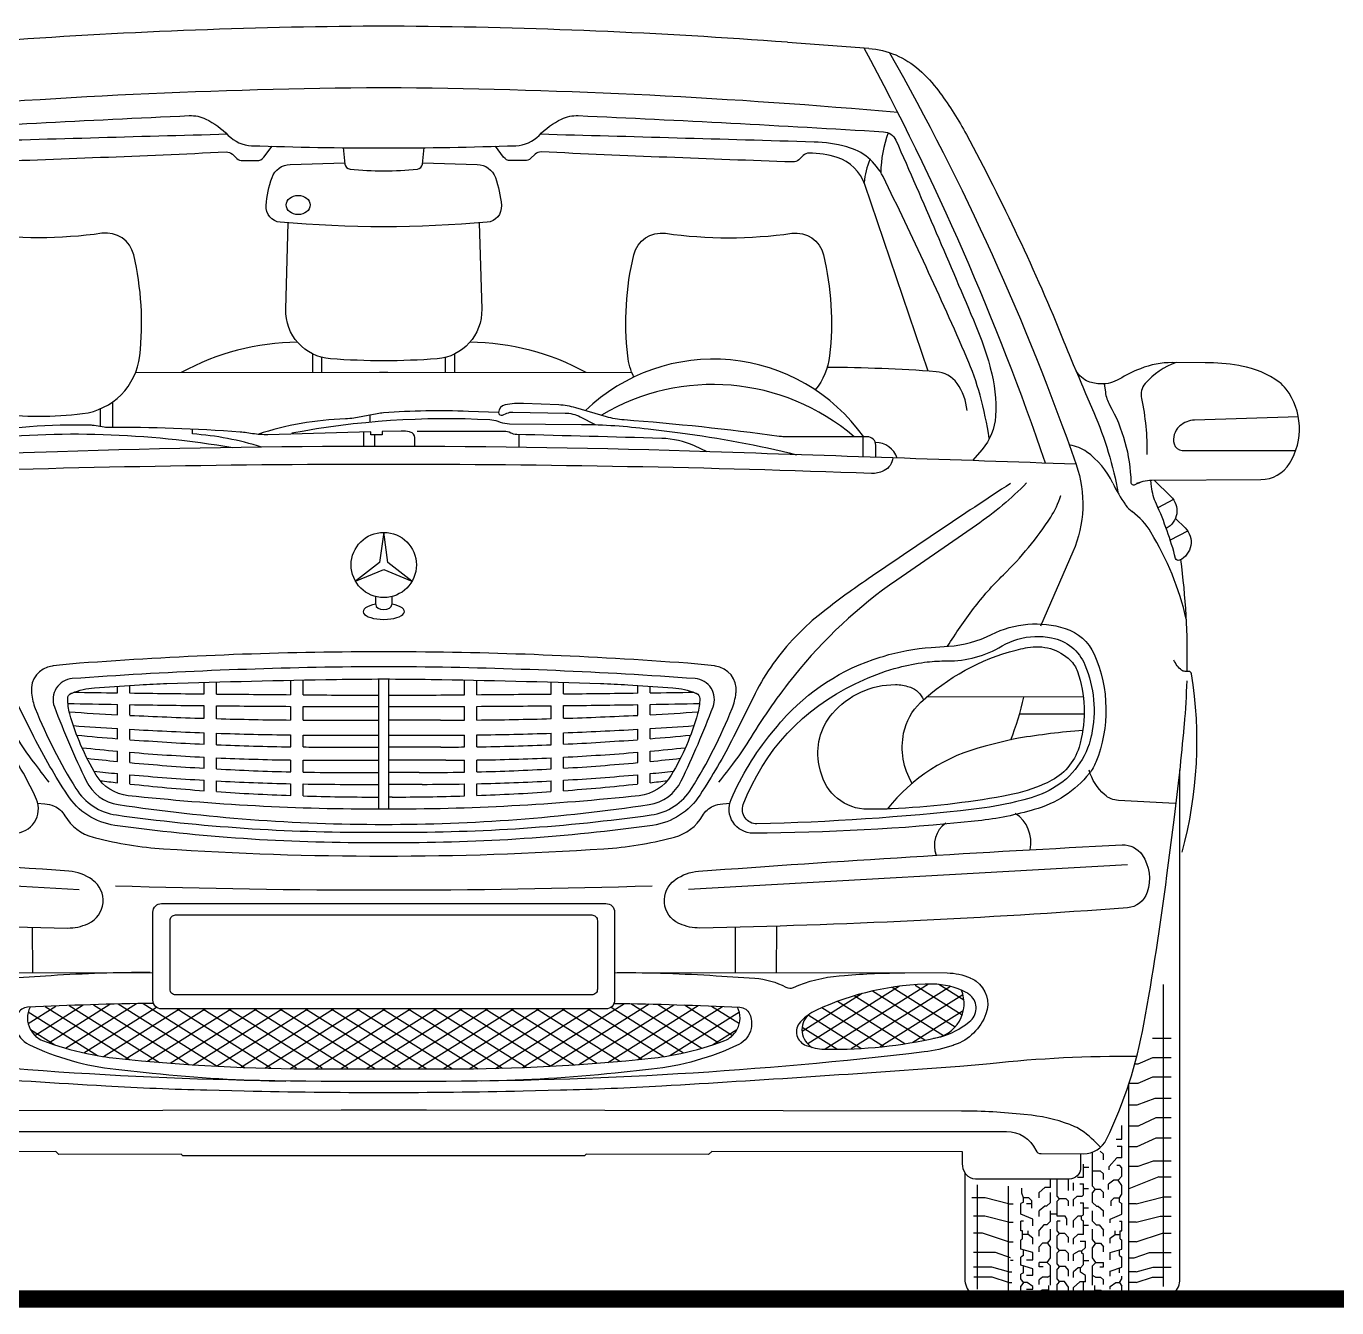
# Model space of a CAD drawing. Header units: millimetres. Extents: x -2250 to 8913, y -2502 to 1972.
# Drawn here: x -1131 to 356, y 511 to 1965 of the extents above; entities that cross this region are included whole.
import ezdxf

# ---------------------------------------------------------------- set-up
doc = ezdxf.new("R2010")
doc.units = ezdxf.units.MM
doc.layers.add('interni', color=1, linetype='Continuous')

msp = doc.modelspace()

# ---------------------------------------------------------------- linework, layer by layer
for p, q in [((-175.4, 1940.2), (-267.8, 1947.1)), ((51.9, 1490.4), (53, 1490.3)), ((133.1, 1448.3), (128.2, 1446.6)), ((115.8, 1422.5), (116.3, 1421.8))]:
    msp.add_line(p, q)
at = {"color": 1}
for p, q in [((-741.1, 1516.5), (-741.1, 1524.4)), ((-748.4, 1488.6), (-748.4, 1505)), ((-735.7, 1488.6), (-735.7, 1501.9)), ((-572.5, 1502.1), (-572.5, 1487.6)), ((-181.8, 1476.8), (-181.8, 1499.7)), ((170.3, 1428.3), (152.6, 1418.9)), ((186.3, 1392.7), (166.6, 1382.3)), ((-734.9, 1318.4), (-734.9, 1309.3)), ((-716.6, 1318.4), (-716.6, 1309.3)), ((-731.4, 1077), (-731.4, 1224.8)), ((-720.1, 1077), (-720.1, 1224.8)), ((-735.3, 1090.9), (-731.4, 1090.9)), ((-716.2, 1090.9), (-720.1, 1090.9)), ((-1569.6, 1014), (-1071.4, 985.9)), ((118.1, 1014), (-380.1, 985.9)), ((-1124.5, 943.2), (-1124.4, 891.7)), ((-327, 943.2), (-327.1, 891.7)), ((-280.3, 944.4), (-280.4, 891.6))]:
    msp.add_line(p, q, dxfattribs=at)
at = {"color": 30}
for p, q in [((-929.6, 1207.9), (-929.6, 1221)), ((-915.6, 1207.7), (-915.6, 1221.4)), ((-831.3, 1206.9), (-831.3, 1223.4)), ((-817.3, 1206.8), (-817.3, 1223.7)), ((-634.2, 1206.8), (-634.2, 1223.7)), ((-620.2, 1206.9), (-620.2, 1223.4)), ((-535.9, 1207.7), (-535.9, 1221.4)), ((-521.9, 1207.9), (-521.9, 1221)), ((-1027.9, 1209.1), (-1027.9, 1216.6)), ((-1013.9, 1208.9), (-1013.9, 1217.5)), ((-437.6, 1208.9), (-437.6, 1217.4)), ((-423.6, 1209.1), (-423.6, 1216.6)), ((67.9, 1204.2), (-109.6, 1204.4)), ((-1027.9, 1184.3), (-1027.9, 1196)), ((-1013.9, 1183.6), (-1013.9, 1195.7)), ((-929.6, 1180.2), (-929.6, 1194.6)), ((-915.6, 1179.8), (-915.6, 1194.4)), ((-831.3, 1178.2), (-831.3, 1193.7)), ((-817.3, 1178.1), (-817.3, 1193.7)), ((-634.2, 1178.1), (-634.2, 1193.7)), ((-620.2, 1178.2), (-620.2, 1193.7)), ((-535.9, 1179.8), (-535.9, 1194.4)), ((-521.9, 1180.2), (-521.9, 1194.6)), ((-437.6, 1183.6), (-437.6, 1195.7)), ((-423.6, 1184.3), (-423.6, 1196)), ((-790.1, 1178.1), (-731.4, 1178.1)), ((-661.4, 1178.1), (-720.1, 1178.1)), ((68.8, 1185), (-4.3, 1185.1)), ((-1027.9, 1157.1), (-1027.9, 1168.6)), ((-1013.9, 1156), (-1013.9, 1167.8)), ((-929.6, 1150.8), (-929.6, 1163.8)), ((-915.6, 1150.2), (-915.6, 1163.3)), ((-831.3, 1147.9), (-831.3, 1161.4)), ((-817.3, 1147.7), (-817.3, 1161.2)), ((-634.2, 1147.7), (-634.2, 1161.2)), ((-620.2, 1147.9), (-620.2, 1161.4)), ((-535.9, 1150.2), (-535.9, 1163.3)), ((-521.9, 1150.8), (-521.9, 1163.8)), ((-437.6, 1156), (-437.6, 1167.8)), ((-423.6, 1157.1), (-423.6, 1168.6)), ((-790.6, 1147.6), (-731.4, 1147.6)), ((-660.9, 1147.6), (-720.1, 1147.6)), ((-1027.9, 1131.3), (-1027.9, 1142.9)), ((-1013.9, 1130), (-1013.9, 1141.7)), ((-929.6, 1123.6), (-929.6, 1136.1)), ((-915.6, 1122.8), (-915.6, 1135.4)), ((-831.3, 1119.5), (-831.3, 1132.9)), ((-817.3, 1119.2), (-817.3, 1132.8)), ((-796.3, 1132.7), (-731.4, 1132.7)), ((-655.2, 1132.7), (-720.1, 1132.7)), ((-634.2, 1119.2), (-634.2, 1132.8)), ((-620.2, 1119.5), (-620.2, 1132.9)), ((-535.9, 1122.8), (-535.9, 1135.4)), ((-521.9, 1123.6), (-521.9, 1136.1)), ((-437.6, 1130), (-437.6, 1141.7)), ((-423.6, 1131.3), (-423.6, 1142.9)), ((-1027.9, 1107.2), (-1027.9, 1117.5)), ((-1013.9, 1105.7), (-1013.9, 1116.2)), ((-766, 1118.7), (-731.4, 1118.7)), ((-685.4, 1118.7), (-720.1, 1118.7)), ((-437.6, 1105.7), (-437.6, 1116.2)), ((-423.6, 1107.2), (-423.6, 1117.5)), ((-929.6, 1098.1), (-929.6, 1110)), ((-915.6, 1097.1), (-915.6, 1109.2)), ((-831.3, 1092.6), (-831.3, 1106)), ((-817.3, 1092.2), (-817.3, 1105.7)), ((-769.2, 1105.3), (-731.4, 1105.3)), ((-682.3, 1105.3), (-720.1, 1105.3)), ((-634.2, 1092.2), (-634.2, 1105.7)), ((-620.2, 1092.6), (-620.2, 1106)), ((-535.9, 1097.1), (-535.9, 1109.2)), ((-521.9, 1098.1), (-521.9, 1110)), ((-107.8, 878.5), (-225.1, 804.7)), ((-67.5, 860.4), (-95.9, 878.3)), ((158.9, 535.7), (158.9, 878.3)), ((-182.8, 868), (-251.2, 824.9)), ((-140.7, 876.2), (-244.6, 810.8)), ((-82.7, 876), (-195.4, 805.1)), ((-111.8, 815), (-191.9, 865.4)), ((-90.5, 819.9), (-171.4, 870.8)), ((-68.6, 866.5), (-162.5, 807.5)), ((-77.4, 830), (-149, 875)), ((-69.6, 843.4), (-122.9, 876.9)), ((-1129.2, 834), (-1097.8, 853.8)), ((-1121.6, 820.5), (-1066.9, 855)), ((-1110, 853.3), (-1014.1, 793)), ((-1105.8, 812.1), (-1036.3, 855.8)), ((-1086.7, 805.9), (-1006.2, 856.5)), ((-1082.6, 854.4), (-980.1, 789.9)), ((-1065.9, 800.6), (-983.6, 852.4)), ((-1055, 855.3), (-947, 787.4)), ((-1043.5, 796.4), (-957.3, 850.6)), ((-1027, 856.1), (-914.7, 785.4)), ((-1019, 793.5), (-928.2, 850.6)), ((-998.8, 856.6), (-882.9, 783.7)), ((-993.7, 791.1), (-899, 850.6)), ((-968, 788.9), (-869.9, 850.6)), ((-960.1, 850.6), (-853.7, 783.7)), ((-941.9, 787.1), (-840.8, 850.6)), ((-931, 850.6), (-824.6, 783.7)), ((-915.3, 785.5), (-811.7, 850.6)), ((-901.9, 850.6), (-795.5, 783.7)), ((-888.2, 784.2), (-782.6, 850.6)), ((-872.8, 850.6), (-766.4, 783.7)), ((-860.6, 783.2), (-753.4, 850.6)), ((-843.6, 850.6), (-735.1, 782.4)), ((-832.4, 782.6), (-724.3, 850.6)), ((-814.5, 850.6), (-706, 782.4)), ((-803.7, 782.4), (-695.2, 850.6)), ((-785.4, 850.6), (-676.9, 782.4)), ((-774.6, 782.4), (-666.1, 850.6)), ((-756.3, 850.6), (-647.8, 782.4)), ((-745.5, 782.4), (-637, 850.6)), ((-727.2, 850.6), (-618.6, 782.4)), ((-716.4, 782.4), (-607.9, 850.6)), ((-698, 850.6), (-590.9, 783.2)), ((-687.3, 782.4), (-578.7, 850.6)), ((-668.9, 850.6), (-563.3, 784.2)), ((-658.2, 782.4), (-549.6, 850.6)), ((-639.8, 850.6), (-536.2, 785.5)), ((-629, 782.4), (-520.5, 850.6)), ((-610.7, 850.6), (-509.6, 787.1)), ((-598.9, 783), (-491.4, 850.6)), ((-581.6, 850.6), (-483.5, 788.9)), ((-568.2, 784), (-452.7, 856.6)), ((-552.5, 850.6), (-457.8, 791.1)), ((-536.8, 785.4), (-424.5, 856.1)), ((-523.3, 850.6), (-432.5, 793.5)), ((-504.5, 787.4), (-396.5, 855.3)), ((-494.2, 850.6), (-408, 796.4)), ((-471.4, 789.9), (-368.9, 854.4)), ((-467.9, 852.4), (-385.6, 800.6)), ((-445.3, 856.5), (-364.8, 805.9)), ((-437.4, 793), (-341.5, 853.3)), ((-415.2, 855.8), (-345.7, 812.1)), ((-384.6, 855), (-329.9, 820.5)), ((-353.7, 853.8), (-322.2, 834)), ((-158.7, 807.9), (-228.7, 851.9)), ((-134.6, 811), (-210.9, 859.1)), ((-68.3, 848.4), (-125.4, 812.5)), ((-1129.1, 847.1), (-1050.5, 797.6)), ((-401, 797.6), (-322.3, 847.1)), ((-184.3, 805.7), (-244.4, 843.5)), ((-1126.4, 827), (-1098.9, 809.7)), ((-352.6, 809.7), (-325.1, 827)), ((-211.8, 804.7), (-251.2, 829.4)), ((167.7, 817), (146.5, 817)), ((146.5, 795.2), (129.8, 788)), ((167.7, 795.2), (146.5, 795.2)), ((129.8, 788), (126.4, 788)), ((119.6, 529), (119.6, 765.5)), ((129.8, 765.9), (119.7, 765.9)), ((146.5, 773.2), (129.8, 765.9)), ((167.7, 773.2), (146.5, 773.2)), ((149, 748.9), (128.6, 741.4)), ((167.7, 748.9), (149, 748.9)), ((128.6, 741.4), (119.6, 741.4)), ((111.8, 702.8), (111.8, 718.3)), ((130.3, 717.4), (119.6, 717.4)), ((150.1, 727.1), (130.3, 717.4)), ((167.7, 727.1), (150.1, 727.1)), ((105.3, 702.8), (111.8, 702.8)), ((150.3, 704), (128.6, 693.9)), ((167.7, 704), (150.3, 704)), ((78.3, 649.4), (78.3, 688.1)), ((87.1, 689.2), (91, 685.7)), ((91, 679.4), (91, 685.7)), ((106.2, 694.7), (111.8, 694.7)), ((111.8, 681.4), (111.8, 694.7)), ((128.6, 693.9), (119.6, 693.9)), ((68.2, 659.7), (68.2, 674.3)), ((74.1, 670.6), (68.2, 670.6)), ((105.8, 681.4), (97.2, 671.9)), ((97.2, 667.9), (97.2, 671.9)), ((111.8, 681.4), (105.8, 681.4)), ((109.4, 672.8), (106, 672.8)), ((111.8, 670.2), (109.4, 672.8)), ((111.8, 660.6), (111.8, 670.2)), ((129.6, 671.9), (119.6, 671.9)), ((147, 677.7), (129.6, 671.9)), ((167.7, 677.7), (147, 677.7)), ((30.8, 648), (30.8, 657.5)), ((38.2, 638), (38.2, 657.5)), ((51, 644.4), (51, 657.5)), ((61.5, 659.7), (68.2, 659.7)), ((78.3, 666.9), (87.1, 666.9)), ((87.1, 666.9), (91, 663.4)), ((91, 657.1), (91, 663.4)), ((102.4, 656.4), (96.5, 651.8)), ((107.3, 656.4), (102.4, 656.4)), ((111.8, 660.6), (107.3, 656.4)), ((111.8, 650.3), (107.3, 656.4)), ((153.5, 660.1), (119.6, 646.3)), ((153.5, 660.1), (167.7, 660.1)), ((-52, 532.6), (-52, 650.8)), ((-16.8, 528.1), (-16.8, 649.3)), ((-1.7, 641.3), (-1.7, 647.3)), ((0.1, 636.2), (-1.7, 641.3)), ((24.2, 648), (18, 642.4)), ((18, 636.1), (18, 642.4)), ((30.8, 648), (24.2, 648)), ((30.8, 631), (30.8, 642.4)), ((56.8, 644.6), (56.8, 653.2)), ((64.1, 652), (68.2, 652)), ((68.2, 639.5), (66.1, 637.7)), ((68.2, 639.5), (68.2, 652)), ((73.9, 646.4), (68.2, 646.4)), ((81.4, 645.9), (78.3, 649.4)), ((81.4, 645.9), (78.3, 642.4)), ((78.3, 631), (78.3, 642.4)), ((81.4, 645.9), (87.1, 645.9)), ((87.1, 645.9), (91, 642.4)), ((91, 636.1), (91, 642.4)), ((96.5, 645.6), (96.5, 651.8)), ((109, 636.2), (111.8, 640.4)), ((111.8, 640.4), (111.8, 650.3)), ((-43.3, 636.1), (-58.7, 636.1)), ((-16.8, 629.4), (-43.3, 636.1)), ((-16.8, 629.4), (-11.5, 629.4)), ((0.1, 631.4), (-2.8, 629.9)), ((-2.8, 617.5), (-2.8, 629.9)), ((6.2, 636.2), (0.1, 636.2)), ((0.1, 631.4), (0.1, 636.2)), ((3.3, 629.9), (9.6, 629.9)), ((9.6, 632.9), (6.2, 636.2)), ((9.6, 624.3), (9.6, 632.9)), ((24.1, 626.8), (18, 621.4)), ((26, 626.8), (24.1, 626.8)), ((30.8, 631), (26, 626.8)), ((40.9, 635.2), (38.2, 638)), ((40.9, 635.2), (38.2, 632.4)), ((38.2, 615.5), (38.2, 632.4)), ((48.5, 635.2), (40.9, 635.2)), ((51, 632.3), (48.5, 635.2)), ((51, 627.2), (51, 632.3)), ((60.5, 637.7), (56.8, 634.2)), ((56.8, 626.9), (56.8, 634.2)), ((66.1, 637.7), (60.5, 637.7)), ((64.3, 630.6), (68.2, 630.6)), ((68.2, 617), (68.2, 630.6)), ((74, 624.6), (68.3, 624.6)), ((78.3, 631), (83, 626.8)), ((83, 626.8), (84.9, 626.8)), ((84.9, 626.8), (91, 621.4)), ((99.5, 632.9), (102.9, 636.2)), ((99.5, 627.1), (99.5, 632.9)), ((102.9, 636.2), (109, 636.2)), ((109, 631.4), (109, 636.2)), ((109, 631.4), (111.8, 629.9)), ((111.8, 617.5), (111.8, 629.9)), ((128, 629.4), (119.6, 629.4)), ((128, 629.4), (158.9, 637.2)), ((158.9, 637.2), (167.7, 637.2)), ((-43.8, 615.3), (-56.5, 615.3)), ((-16.8, 608.5), (-43.8, 615.3)), ((10.5, 612), (-2.8, 617.5)), ((0.1, 609.9), (-2.8, 609.9)), ((-2.8, 598.7), (-2.8, 609.9)), ((10.5, 604.5), (10.5, 612)), ((18, 615.1), (18, 621.4)), ((30.8, 609.6), (30.8, 621.4)), ((38.2, 617.8), (30.8, 617.8)), ((47.5, 615.5), (38.2, 615.5)), ((41.6, 609.9), (38.2, 609.9)), ((38.2, 598.9), (38.2, 609.9)), ((49.4, 612.3), (47.5, 615.5)), ((49.4, 605.2), (49.4, 612.3)), ((61.9, 615.2), (56.8, 610.6)), ((56.8, 602.7), (56.8, 610.6)), ((65.4, 615.2), (61.9, 615.2)), ((65.4, 615.2), (68.2, 617)), ((65.4, 615.2), (65.4, 611.9)), ((65.4, 611.9), (68.2, 609.9)), ((68.2, 594.5), (68.2, 609.9)), ((78.3, 609.6), (78.3, 621.4)), ((91, 615.1), (91, 621.4)), ((98.5, 612), (111.8, 617.5)), ((98.5, 608), (98.5, 612)), ((109, 609.9), (111.8, 609.9)), ((111.8, 598.7), (111.8, 609.9)), ((128, 608.5), (155, 615.3)), ((155, 615.3), (167.7, 615.3)), ((-46.6, 596.2), (-56.5, 596.2)), ((-16.8, 586.4), (-46.6, 596.2)), ((-16.8, 608.5), (-11.5, 608.5)), ((-0.9, 598.7), (-2.8, 598.7)), ((-0.9, 589.8), (-0.9, 598.7)), ((5.2, 594.6), (5.2, 598.6)), ((23.3, 605.6), (18, 599.6)), ((18, 592.7), (18, 599.6)), ((26.6, 605.6), (23.3, 605.6)), ((30.8, 609.6), (26.6, 605.6)), ((30.8, 589.1), (30.8, 600.8)), ((40.8, 595.9), (38.2, 598.9)), ((40.8, 595.9), (38.2, 592.9)), ((46.9, 595.9), (40.8, 595.9)), ((51, 591.1), (46.9, 595.9)), ((68.2, 605.3), (73.8, 605.3)), ((78.3, 609.6), (82.5, 605.6)), ((78.3, 589.1), (78.3, 600.8)), ((82.5, 605.6), (85.8, 605.6)), ((85.8, 605.6), (91, 599.6)), ((91, 592.7), (91, 599.6)), ((103.9, 594.6), (103.9, 598.6)), ((109.9, 589.8), (109.9, 598.7)), ((109.9, 598.7), (111.8, 598.7)), ((128, 608.5), (119.6, 608.5)), ((128, 586.4), (157.8, 596.2)), ((157.8, 596.2), (167.7, 596.2)), ((-16.8, 586.4), (-11.5, 586.4)), ((-0.9, 589.8), (-2.8, 588.2)), ((-2.8, 577.9), (-2.8, 588.2)), ((5.2, 594.6), (-0.9, 594.6)), ((10.5, 590.4), (5.2, 594.6)), ((10.5, 583.7), (10.5, 590.4)), ((21.8, 584.9), (18, 580.7)), ((18, 575), (18, 580.7)), ((27.2, 584.9), (21.8, 584.9)), ((27.2, 584.9), (30.8, 589.1)), ((27.2, 584.9), (30.8, 579.7)), ((38.2, 579.6), (38.2, 592.9)), ((51, 585.6), (51, 591.1)), ((61.8, 594.5), (56.8, 590.1)), ((56.8, 583.8), (56.8, 590.1)), ((68.2, 594.5), (61.8, 594.5)), ((64.4, 587.1), (70.5, 587.1)), ((70.5, 579.9), (65.7, 575.8)), ((70.5, 579.9), (70.5, 587.1)), ((81.9, 584.9), (78.3, 589.1)), ((81.9, 584.9), (78.3, 579.7)), ((81.9, 584.9), (87.3, 584.9)), ((87.3, 584.9), (91, 580.7)), ((91, 575), (91, 580.7)), ((98.5, 590.4), (103.9, 594.6)), ((98.5, 584.9), (98.5, 590.4)), ((103.9, 594.6), (109.9, 594.6)), ((109.9, 589.8), (111.8, 588.2)), ((111.8, 577.9), (111.8, 588.2)), ((128, 586.4), (119.6, 586.4)), ((-31.8, 574.3), (-56.5, 574.3)), ((-14.7, 568), (-31.8, 574.3)), ((-11.5, 565.2), (-14.7, 565.2)), ((10.5, 574), (-2.8, 577.9)), ((0.1, 570.7), (-2.8, 569)), ((-2.8, 559.9), (-2.8, 569)), ((0.1, 570.7), (0.1, 577.1)), ((3.4, 565.7), (10.5, 565.7)), ((10.5, 565.7), (10.5, 574)), ((26.9, 562.7), (30.8, 568.1)), ((30.8, 568.1), (30.8, 579.7)), ((40.8, 576.6), (38.2, 579.6)), ((40.8, 576.6), (38.2, 573.6)), ((38.2, 561.4), (38.2, 573.6)), ((47.7, 576.6), (40.8, 576.6)), ((51, 573), (47.7, 576.6)), ((51, 564.8), (51, 573)), ((63, 575.8), (56.8, 572.1)), ((56.8, 564.8), (56.8, 572.1)), ((65.7, 575.8), (63, 575.8)), ((65.7, 575.8), (65.7, 573.8)), ((68.2, 571.9), (65.7, 573.8)), ((68.2, 560.4), (68.2, 571.9)), ((78.3, 568.1), (78.3, 579.7)), ((82.2, 562.7), (78.3, 568.1)), ((98.5, 574), (111.8, 577.9)), ((98.5, 565.7), (98.5, 574)), ((109, 570.7), (109, 577.1)), ((109, 570.7), (111.8, 569)), ((111.8, 557.4), (111.8, 569)), ((119.6, 568), (125.8, 568)), ((125.8, 568), (142.9, 574.3)), ((142.9, 574.3), (167.7, 574.3)), ((-36, 557.4), (-56.5, 557.4)), ((-16.8, 552.3), (-36, 557.4)), ((-16.8, 552.3), (-13, 552.3)), ((10.5, 555.6), (-2.8, 559.9)), ((0.1, 551.2), (-2.8, 549.6)), ((0.1, 551.2), (0.1, 559)), ((10.5, 548.5), (10.5, 555.6)), ((18, 557.9), (18, 562.7)), ((26.9, 562.7), (18, 562.7)), ((22.3, 557.9), (18, 557.9)), ((30.8, 559.2), (26.9, 562.7)), ((30.8, 537), (30.8, 559.2)), ((40.8, 558.4), (38.2, 561.4)), ((40.8, 558.4), (38.2, 555.4)), ((38.2, 544.3), (38.2, 555.4)), ((47.8, 558.4), (40.8, 558.4)), ((51, 554.3), (47.8, 558.4)), ((51, 547.2), (51, 554.3)), ((62.2, 556.9), (56.8, 552.1)), ((56.8, 545.8), (56.8, 552.1)), ((64.7, 556.9), (62.2, 556.9)), ((64.7, 556.9), (68.2, 560.4)), ((64.8, 552), (64.7, 556.9)), ((70.4, 547.9), (64.8, 552)), ((74.1, 564.6), (68.2, 564.6)), ((78.3, 559.2), (82.2, 562.7)), ((78.3, 537), (78.3, 559.2)), ((82.2, 562.7), (91, 562.7)), ((86.8, 557.9), (91, 557.9)), ((91, 557.9), (91, 562.7)), ((98.5, 553.1), (111.8, 557.4)), ((98.5, 547.4), (98.5, 553.1)), ((109, 551.2), (109, 556.5)), ((128, 552.3), (119.6, 552.3)), ((128, 552.3), (147.2, 557.4)), ((147.2, 557.4), (167.7, 557.4)), ((-35.4, 546.1), (-56.1, 546.1)), ((-16.8, 540), (-35.4, 546.1)), ((-16.8, 540), (-13, 540)), ((-2.8, 544.1), (-2.8, 549.6)), ((0.1, 540), (-2.8, 544.1)), ((0.1, 540), (-2.8, 535.8)), ((-2.8, 529.5), (-2.8, 535.8)), ((4.2, 540), (0.1, 540)), ((3.6, 548.5), (10.5, 548.5)), ((10.5, 535.5), (4.2, 540)), ((10.5, 532.7), (10.5, 535.5)), ((21.8, 546), (18, 543.1)), ((18, 537.9), (18, 543.1)), ((27.2, 546), (21.8, 546)), ((27.2, 546), (30.8, 548)), ((28.3, 536.9), (28.3, 531.4)), ((40.8, 541.2), (38.2, 544.3)), ((40.8, 541.2), (38.2, 538.2)), ((38.2, 529.3), (38.2, 538.2)), ((46.5, 541.2), (40.8, 541.2)), ((51, 534.9), (46.5, 541.2)), ((63.9, 541), (56.8, 534.6)), ((70.5, 541), (63.9, 541)), ((68.2, 528.7), (68.2, 541)), ((70.5, 541), (70.5, 547.9)), ((81.9, 546), (78.3, 548)), ((80.8, 536.9), (80.8, 531.4)), ((81.9, 546), (87.3, 546)), ((87.3, 546), (91, 543.1)), ((91, 537.9), (91, 543.1)), ((98.5, 535.5), (104.9, 540)), ((98.5, 532.7), (98.5, 535.5)), ((104.9, 540), (109, 540)), ((109, 540), (111.8, 544.1)), ((109, 540), (111.8, 535.8)), ((111.8, 544.1), (111.8, 547.2)), ((111.8, 529.5), (111.8, 535.8)), ((128, 540), (119.6, 540)), ((128, 540), (146.6, 546.1)), ((146.6, 546.1), (158.9, 546.1)), ((3.4, 532.7), (10.5, 532.7)), ((21.2, 531.4), (18, 528.6)), ((18, 525.5), (18, 528.6)), ((28.3, 531.4), (21.2, 531.4)), ((51, 529.2), (51, 534.9)), ((56.8, 531.6), (56.8, 534.6)), ((80.8, 531.4), (87.9, 531.4)), ((87.9, 531.4), (91, 528.6)), ((91, 525.5), (91, 528.6))]:
    msp.add_line(p, q, dxfattribs=at)
for points in [[(-175.4, 1940.2, -0.163924), (-118.4, 1916.1, -0.051691), (-96.1, 1891.7), (-94.8, 1890, -0.036277), (-64.7, 1842.6, -0.026943), (46, 1607.5, 0.004919), (70.5, 1548.9), (79.9, 1527.2, -0.056813), (107.5, 1435.4)], [(-151.9, 1935.4, -0.044951), (59.8, 1468, -0.188706), (56.1, 1369.2), (19.3, 1284.6)], [(91.7, 1559.7), (93, 1550.1, 0.096481), (97.6, 1536, -0.123168), (121.9, 1448.1, 0.565888), (126.7, 1445.4, -0.127809), (145.6, 1450.4), (269.2, 1451, 0.259215), (302, 1469.5, 0.308066), (298.1, 1553.7, 0.073309), (290.1, 1561.7, 0.116144), (247.5, 1579.8), (244.2, 1580.4, 0.042519), (206, 1583.7), (168.8, 1583.8, 0.095816), (132.7, 1576.9, 0.038081), (108.6, 1565, -0.140199), (87.9, 1559.6), (86.5, 1559.7, -0.103991), (71.7, 1563.2, -0.185956), (58.8, 1576.6)], [(59.7, 1468.5, 0.000539), (-355.7, 1482.6, 0.016378), (-1095.8, 1482.6, 0.000539), (-1511.2, 1468.5)], [(-1630.1, 1360.3, 0.055083), (-1634.2, 1173.3), (-1633.9, 1170.6, 0.009978), (-1622.8, 1068.1), (-1614.3, 1001.9, 0.012743), (-1588.2, 833.3, 0.067498), (-1545.8, 702.7, 0.288574), (-1519.6, 686.2), (-1471.5, 686.3, 0.293213), (-1465.6, 690.1, -0.293619), (-1432.2, 711.6), (-19.3, 711.6, -0.293619), (14.1, 690.1, 0.293213), (20, 686.3), (68.1, 686.2, 0.288574), (94.3, 702.7, 0.067498), (136.7, 833.3, 0.012743), (162.8, 1001.9), (171.3, 1068.1, 0.009978), (182.4, 1170.6), (182.7, 1173.3, 0.01452), (185.6, 1222.7, 0.01452)], [(185.8, 1233.5, 0.037342), (178.6, 1360.3)], [(180, 1028.2, 0.106693), (190.8, 1230.8, 0.367917), (187.6, 1233.5), (183.4, 1233.5, -0.160857), (179.5, 1234.8, -0.144144), (170.8, 1246.3)], [(-66.5, 665.1), (-66.5, 544, 0.414214), (-43.9, 521.4), (155, 521.4, 0.414214), (177.6, 544), (177.6, 1121.7)], [(-1118.8, 1084), (-1110.4, 1083.3, -0.079229), (-1099.6, 1080.6, -0.162446), (-1087.4, 1069.7, 0.201753), (-1055.4, 1045.4), (-1052.6, 1044.6, 0.046617), (-975.5, 1032.2, 0.033092), (-476, 1032.2, 0.046617), (-398.9, 1044.6), (-396, 1045.4, 0.201753), (-364.1, 1069.7, -0.162446), (-351.9, 1080.6, -0.079229), (-341.1, 1083.3), (-332.7, 1084)], [(64.9, 686.2), (64.9, 670.4, -0.414214), (52, 657.5), (-54.5, 657.5, -0.228368), (-64.6, 662.4, -0.018195), (-65.7, 663.9, -0.151123), (-69.1, 674.9), (-69.1, 688.4), (-353.6, 688.8), (-357.2, 685.4), (-496, 685.6), (-497.8, 683.9), (-953.7, 683.9), (-955.5, 685.6), (-1094.3, 685.4), (-1097.8, 688.8), (-1382.4, 688.4), (-1382.4, 674.9, -0.151123), (-1385.8, 663.9, -0.018195), (-1386.9, 662.4, -0.228368), (-1397, 657.5), (-1503.5, 657.5, -0.414214), (-1516.4, 670.4), (-1516.4, 686.2)]]:
    msp.add_lwpolyline(points, format="xyb")
at = {"color": 40}
for points in [[(-142.5, 1867.4, 0.019809), (-706.1, 1895.5, 0.005082), (-745.4, 1895.5, 0.019809), (-1309, 1867.4)], [(-1393.9, 1472.6), (-1404.5, 1485.1, -0.162648), (-1419.8, 1523.1, -0.082738), (-1413.9, 1577.8), (-1413.4, 1579.8, -0.031357), (-1397.5, 1625.6, -0.005135), (-1306.7, 1836.1, -0.280297), (-1292.9, 1845.7, -0.003741), (-946.4, 1864, -0.126246), (-927.5, 1860.1, -0.085654), (-902.1, 1841.6, 0.193666), (-875.6, 1829.9, 0.016758), (-575.9, 1829.9, 0.193666), (-549.4, 1841.6, -0.085654), (-524, 1860.1, -0.126246), (-505.1, 1864, -0.003741), (-158.6, 1845.7, -0.280297), (-144.8, 1836.1, -0.005135), (-54, 1625.6, -0.031357), (-38.1, 1579.8), (-37.6, 1577.8, -0.082738), (-31.7, 1523.1, -0.162648), (-47, 1485.1), (-57.6, 1472.6)], [(172.4, 1406.9), (183.4, 1396.2, -0.527303), (177.1, 1359.6, -0.466874), (172.6, 1361.7, 0.043517), (150.8, 1423.3, -0.079717), (145.3, 1443), (144.5, 1450.4)], [(148.2, 1450.4), (167.3, 1431.8, -0.510861), (162, 1395.7)], [(-463.9, 891.9), (-86.5, 891.3, -0.104876), (-60.3, 885.7), (-59.9, 885.5, -0.053141), (-53.7, 882, -0.334147), (-42.5, 844.8, -0.2268), (-78.4, 809.7), (-79.8, 809.2, -0.052134), (-112.6, 801.8, -0.02985), (-672.5, 768.3), (-779, 768.3, -0.02985), (-1338.9, 801.8, -0.052134), (-1371.7, 809.2), (-1373.1, 809.7, -0.2268), (-1409, 844.8, -0.334147), (-1397.8, 882, -0.053141), (-1391.6, 885.5), (-1391.2, 885.7, -0.104876), (-1365, 891.3), (-987.6, 891.9)]]:
    msp.add_lwpolyline(points, format="xyb", dxfattribs=at)
at = {"color": 1}
for points in [[(173.3, 1583.8, 0.133368), (138.1, 1559.9, 0.234143), (133.9, 1543.2, -0.057491), (140, 1479.4)], [(-167.5, 1476.3), (-167.5, 1490, 0.414214), (-177.2, 1499.7), (-271.7, 1499.7, -0.034226), (-277, 1500, 0.01561), (-453.1, 1518.7, -0.052533), (-473.1, 1522.3), (-507.9, 1532.5, 0.060564), (-527.2, 1535.7), (-567.2, 1537.4, 0.053368), (-587.8, 1536), (-588.1, 1536, 0.365007), (-595.4, 1527.2), (-595.4, 1527.2, 0.536783), (-590.9, 1524.3), (-585.9, 1526.4, -0.104797), (-579.3, 1527.7), (-520, 1526.6, -0.11563), (-502.9, 1522.3), (-485.7, 1513.4)], [(-595.4, 1527), (-629.7, 1528.4, 0.028813), (-726.1, 1526.7, 0.026769), (-733, 1525.8), (-759.6, 1520.9, -0.037649), (-769.2, 1519.9, 0.071461), (-868.7, 1502.4)], [(-830, 1504, -0.060302), (-605.3, 1519.1, -0.071777), (-596.3, 1517.3), (-593.5, 1516.3, 0.082995), (-583, 1514.4), (-501.4, 1513.7, -0.029422), (-425.6, 1508.6), (-389.3, 1504, -0.029161), (-257.6, 1479.3)], [(311.9, 1522.2), (194.1, 1518.6, 0.178905), (177.5, 1511.9), (176.7, 1511.2, 0.279092), (170.9, 1491.5, 0.340485), (180.2, 1484.2), (309, 1484)], [(-690.6, 1488.6), (-690.6, 1498.7, 0.350868), (-695.6, 1505), (-696.4, 1505.2, 0.06211), (-706, 1506.1), (-727.6, 1505.5), (-727.6, 1501.9), (-740.3, 1501.9), (-740.3, 1505.2), (-857.2, 1502, -0.044876), (-874.5, 1503.1), (-881.2, 1504.1, 0.019423), (-888.7, 1505, 0.020256), (-1039.6, 1510.1, -0.042979), (-1042.9, 1510.4), (-1054.1, 1512.3, 0.034727), (-1058.5, 1512.7, 0.050773), (-1195.9, 1502.4, -0.053098)], [(-1192.2, 1496.5, -0.070413), (-896.9, 1487.3)], [(-864.3, 1487.8, 0.061386), (-942.7, 1502.8), (-942.7, 1508.2)], [(-358.7, 1482.7), (-373.1, 1489.2, 0.099797), (-410.4, 1497.8, 0.000626), (-574.8, 1502.2, -0.1121), (-581.7, 1503.9, 0.118514), (-589.1, 1505.7), (-687.9, 1505.7)], [(-148.3, 1475.7, -0.267684), (-158.1, 1461.3), (-158.8, 1460.9, -0.122273), (-172.5, 1458, 0.018581), (-1279, 1458, -0.122273), (-1292.7, 1460.9), (-1293.4, 1461.3, -0.267684), (-1303.2, 1475.7)], [(-1455.1, 1447.3, 0.047972), (-1398.4, 1399.5), (-1307.9, 1337.1, -0.072921), (-1191.4, 1228.5, -0.032081), (-1142.2, 1158.4, 0.025692), (-1123.5, 1131, 0.000883), (-1105.7, 1107.6)], [(-14.6, 1446.7, 0.004945), (-176.2, 1338.4, 0.01568), (-225.3, 1302.6), (-229.5, 1299.3, 0.034359), (-255.3, 1276.1), (-258.6, 1272.8, 0.07699), (-304.3, 1208.3), (-326.8, 1163.3, -0.026686), (-364.3, 1097.4), (-366.9, 1093.3, -0.218798), (-420.8, 1058.8, -0.035761), (-713, 1039, 0.001983), (-738.5, 1039, -0.035761), (-1030.7, 1058.8, -0.218798), (-1084.6, 1093.3), (-1087.2, 1097.4, -0.026686), (-1124.7, 1163.3), (-1147.1, 1208.3, 0.07699), (-1192.9, 1272.8), (-1196.2, 1276.1, 0.034359), (-1222, 1299.3), (-1226.2, 1302.6, 0.01568), (-1275.3, 1338.4, 0.004945), (-1436.9, 1446.7)], [(3.6, 1447.3, -0.047972), (-53.1, 1399.5), (-143.6, 1337.1, 0.072921), (-260.1, 1228.5, 0.032081), (-309.3, 1158.4, -0.025692), (-328, 1131, -0.000883), (-345.8, 1107.6)], [(-86.2, 1261.9, -0.018177), (-56.5, 1304.7, -0.039443), (-22.8, 1342.9, 0.056931), (30.9, 1408.4, 0.070083), (42.3, 1432.9), (42.3, 1433)], [(-126.3, 1106.3, -0.181901), (-135.9, 1163.4, -0.157373), (-116.7, 1198.1, -0.126008), (-8.3, 1257.6, -0.014157), (2.4, 1260), (4.6, 1260.4, -0.244787), (53.1, 1246.2, -0.120269), (61.3, 1233.3, -0.145509), (64.4, 1152.2), (64, 1150.6, -0.208908), (32.2, 1109.9, -0.027021), (21.2, 1104.7), (19.8, 1104.1, -0.052895), (-22.7, 1091.8, -0.032128), (-149.6, 1077.5, -0.012156), (-171.6, 1077), (-176.3, 1077, -0.351157), (-230.1, 1120.2), (-231.6, 1126.7, -0.236611), (-216.8, 1185.6, -0.218733), (-145.1, 1218.5, -0.081632), (-129.6, 1215.9), (-128.3, 1215.5, -0.226476), (-113.5, 1201)], [(-1084.3, 1202.5, -0.305248), (-1080.3, 1208.6), (-1079.4, 1208.9, -0.081853), (-1053.9, 1214.9), (-1002.7, 1218.2, -0.008222), (-971.7, 1219.7, -0.003865), (-779.5, 1224.4, -0.00832), (-672, 1224.4, -0.003865), (-479.8, 1219.7, -0.008222), (-448.8, 1218.2), (-397.6, 1214.9, -0.081853), (-372.1, 1208.9), (-371.1, 1208.6, -0.305248), (-367.2, 1202.5, -0.067547), (-369.6, 1185.4, -0.065815), (-399.6, 1115.7, -0.235379), (-436, 1092.4, -0.027172), (-725, 1077, 0.000574), (-726.5, 1077, -0.027172), (-1015.5, 1092.4, -0.235379), (-1051.9, 1115.7, -0.065815), (-1081.9, 1185.4, -0.06648), (-1084.3, 1202.3)], [(67.3, 1166.5, 0.020734), (-5.6, 1157.6, 0.019955), (-13.2, 1156.1), (-43.6, 1148.6, 0.165705), (-154.5, 1077.3)], [(172.3, 1083.6), (107.9, 1087, -0.171608), (92, 1093.6, -0.137456), (74.5, 1121.2)], [(-990.7, 891.9, 0.015815), (-1102.9, 888.2), (-1146.8, 885.3, 0.107249), (-1182.1, 875.2, -0.230632), (-1190.6, 874.9, 0.083012), (-1242.6, 888.1), (-1248.4, 888.6, 0.021195), (-1316.8, 891.4)], [(-460.8, 891.9, -0.015815), (-348.6, 888.2), (-304.7, 885.3, -0.107249), (-269.4, 875.2, 0.230632), (-260.9, 874.9, -0.083012), (-208.9, 888.1), (-203.1, 888.6, -0.021195), (-134.7, 891.4)], [(-987, 856.8, 0.008736), (-1129.7, 852.4, 0.283689), (-1140.9, 844.8, 0.156084), (-1142.6, 828.3, 0.234348), (-1128.5, 810.2, 0.085499), (-1029.6, 782.1), (-988.5, 777.7, 0.023555), (-836.8, 768.7)], [(-1127, 852.5, 0.252689), (-1126.7, 827.5), (-1125.9, 826.2, 0.174621), (-1112.7, 814.7, 0.041488), (-1062.7, 799.9), (-1060.6, 799.5, 0.024576), (-1029.2, 794.6, 0.026502), (-798.7, 782.4), (-652.8, 782.4, 0.026502), (-422.3, 794.6, 0.024576), (-390.9, 799.5), (-388.8, 799.9, 0.041488), (-338.8, 814.7, 0.174621), (-325.6, 826.2), (-324.8, 827.5, 0.252689), (-324.5, 852.5)], [(-464.5, 856.8, -0.008736), (-321.8, 852.4, -0.283689), (-310.6, 844.8, -0.156084), (-308.9, 828.3, -0.234348), (-323, 810.2, -0.085499), (-421.9, 782.1), (-463, 777.7, -0.023555), (-614.7, 768.7)], [(128.7, 796.5, 0.029721), (-37.6, 788.3, -0.008954), (-72.1, 785.2, -0.003552), (-410.3, 762.9, -0.008906), (-525.2, 758.2), (-567.6, 757.2, -0.011507), (-883.9, 757.2), (-926.3, 758.2, -0.008906), (-1041.2, 762.9, -0.003552), (-1379.3, 785.2, -0.008954), (-1413.9, 788.3, 0.029721), (-1580.1, 796.5)], [(87.4, 693.5, 0.054753), (65.9, 712.7, 0.05429), (58.5, 716.8, 0.072666), (9, 729.8), (0.6, 730.7, 0.027482), (-70.2, 734.7), (-677.4, 735.6, 0.000749), (-774.1, 735.6), (-1381.3, 734.7, 0.027482), (-1452.1, 730.7), (-1460.5, 729.8, 0.072666), (-1510, 716.8, 0.05429), (-1517.3, 712.7, 0.054753), (-1538.9, 693.5)]]:
    msp.add_lwpolyline(points, format="xyb", dxfattribs=at)
msp.add_lwpolyline([(-721.1, 1356.9), (-725.7, 1391.3), (-730.4, 1356.9), (-757.8, 1335.7), (-725.7, 1348.9), (-693.7, 1335.7)], close=True, dxfattribs=at)
at = {"color": 40}
for points in [[(-1460.2, 1075.6, 0.042062), (-1396, 1063.4, 0.024588), (-1145, 1049.9, 0.542465), (-1119.8, 1088.2, 0.068006), (-1165.7, 1163.4), (-1172.2, 1171.4, 0.008797), (-1177, 1177.1, 0.139419), (-1288.9, 1249.5), (-1292.3, 1250.5, 0.057223), (-1346.9, 1260.6), (-1366.6, 1262, -0.09977), (-1415.2, 1275.3, 0.194172), (-1498.8, 1282.3, 0.216931), (-1531.7, 1252.9, 0.202259), (-1533.7, 1130.5, 0.073518), (-1526.3, 1117.8, 0.157107), (-1463.7, 1076.6)], [(8.7, 1075.6, -0.042062), (-55.5, 1063.4, -0.024588), (-306.5, 1049.9, -0.542465), (-331.7, 1088.2, -0.068006), (-285.8, 1163.4), (-279.2, 1171.4, -0.008797), (-274.4, 1177.1, -0.139419), (-162.6, 1249.5), (-159.2, 1250.5, -0.057223), (-104.6, 1260.6), (-84.9, 1262, 0.09977), (-36.3, 1275.3, -0.194172), (47.3, 1282.3, -0.216931), (80.2, 1252.9, -0.202259), (82.2, 1130.5, -0.073518), (74.8, 1117.8, -0.157107), (12.2, 1076.6)], [(-376.6, 1100.4, 0.043842), (-330.5, 1191.2, 0.070142), (-326.2, 1208.7), (-326, 1209.9, 0.406957), (-349.5, 1239.4), (-350.6, 1239.6, 0.012994), (-380.6, 1242.6, 0.017913), (-709.4, 1255.6, 0.001804), (-742.1, 1255.6, 0.017913), (-1070.9, 1242.6, 0.012994), (-1100.9, 1239.6), (-1102, 1239.4, 0.406957), (-1125.5, 1209.9), (-1125.3, 1208.7, 0.070142), (-1121, 1191.2, 0.043842), (-1074.9, 1100.4, 0.222052), (-1029.1, 1070.6, 0.035761), (-738.6, 1051, -0.001983), (-712.9, 1051, 0.035761), (-422.4, 1070.6, 0.222052)], [(-725.9, 1059.9, -0.000043), (-725.6, 1059.9, 0.037412), (-424.6, 1082.4, 0.247508), (-388.2, 1109.2, 0.022549), (-352.1, 1193.3, 0.501242), (-372.4, 1225.2, 0.015337), (-688.7, 1238.5, 0.005743), (-762.8, 1238.5, 0.015337), (-1079.1, 1225.2, 0.501242), (-1099.4, 1193.3, 0.022549), (-1063.3, 1109.2, 0.247508), (-1026.9, 1082.4, 0.037412)], [(-1060.5, 947.6, 0.572328), (-1056, 996.7), (-1056.6, 997.2, 0.138072), (-1082.9, 1006.7, 0.005841), (-1563.5, 1036.6, 0.263659), (-1586.2, 1025.2, 0.231426), (-1592, 982.8, 0.302933), (-1569.4, 965.2, 0.013679), (-1084.5, 942.3, 0.115397), (-1061.5, 947.2)], [(-391, 947.6, -0.572328), (-395.5, 996.7), (-394.9, 997.2, -0.138072), (-368.6, 1006.7, -0.005841), (112, 1036.6, -0.263659), (134.7, 1025.2, -0.231426), (140.5, 982.8, -0.302933), (117.9, 965.2, -0.013679), (-367, 942.3, -0.115397), (-390, 947.2)], [(-463.9, 860.3, -0.414214), (-473.6, 850.6), (-977.9, 850.6, -0.414214), (-987.6, 860.3), (-987.6, 960.4, -0.414214), (-977.9, 970.1), (-473.6, 970.1, -0.414214), (-463.9, 960.4)]]:
    msp.add_lwpolyline(points, format="xyb", close=True, dxfattribs=at)
at = {"color": 1}
for points in [[(69.8, 1240.8, -0.153291), (77.1, 1160.8), (77, 1160.3, -0.214273), (33.1, 1100.6, -0.069523), (0.3, 1087.7), (-9, 1085.4, -0.03091), (-56.2, 1077.1, -0.022498), (-302.3, 1060.5, -0.531273), (-317.8, 1082.3, -0.196197), (-190.8, 1219.3), (-180.9, 1223.9, -0.046535), (-141.4, 1238, -0.027836), (-112.1, 1243.8, -0.035033), (-89.6, 1245.3), (-86.5, 1245.3, 0.134892), (-24.3, 1262.3, -0.126704), (12.8, 1273.1, -0.055964), (32, 1271.6, -0.250565)], [(-489.7, 866.4), (-961.8, 866.4, -0.414214), (-968.2, 872.9), (-968.2, 950.6, -0.414214), (-961.8, 957.1), (-489.7, 957.1, -0.414214), (-483.3, 950.6), (-483.3, 872.9, -0.414214)], [(-61.4, 835.9, 0.474743), (-60.1, 865.9, 0.060135), (-64, 868.6), (-65, 869.1, 0.123556), (-103.1, 878.6, 0.109141), (-235.4, 848.8, 0.094904), (-252.1, 836.7), (-253, 835.7, 0.545508), (-246.3, 809), (-243.7, 808.1, 0.079416), (-223.6, 804.7, 0.057566), (-97.9, 817.9, 0.105479), (-65.9, 832.6)]]:
    msp.add_lwpolyline(points, format="xyb", close=True, dxfattribs=at)
at = {"color": 5, "const_width": 20}
msp.add_lwpolyline([(-2239.7, 521.4), (8902.6, 521.4)], dxfattribs=at)
msp.add_circle((-725.7, 1354.2), 37)
for centre, radius, start, end in [((-693.9, -4546.2), 6511.8, 90.48412, 94.31392), ((-725.7, -779.2), 2744.6, 89.5159, 90.4841), ((-757.6, -4546.2), 6511.8, 85.68608, 89.51588), ((45.5, 1445.7), 45.2, 54.657, 80.5399), ((19, 1408.2), 91.1, 25.2919, 54.657), ((247.3, 1516.1), 161.4, 205.2919, 215.4618), ((141.5, 1439.7), 30.9, 215.4618, 233.7665), ((75.5, 1349.7), 80.7, 31.0182, 53.7665), ((-151.5, 1213.2), 345.6, 13.3184, 31.0182)]:
    msp.add_arc(centre, radius, start, end)
at = {"color": 40}
msp.add_arc((-2927.1, 460.4), 3119.9, 18.8767, 28.3232, dxfattribs=at)
at = {"color": 1}
for centre, radius, start, end in [((-30.4, 1798.2), 131.4, 159.3783, 179.5435), ((-167.7, 1467.3), 25.8, 18.5475, 90.5818), ((-30.7, 1039.4), 39.2, 347.7497, 57.0737), ((-70, 1036.2), 31, 125.9946, 201.4841), ((-725.7, 10857.8), 9872.3, 268.23335, 271.76665)]:
    msp.add_arc(centre, radius, start, end, dxfattribs=at)
at = {"color": 30}
for centre, radius, start, end in [((-510.6, 40246.4), 39040.7, 269.16812, 269.24076), ((-510.6, 40246.4), 39040.7, 269.26136, 269.38502), ((-510.6, 40246.4), 39040.7, 269.40562, 269.52928), ((-510.6, 40246.4), 39040.7, 269.54988, 269.67585), ((-940.9, 40246.4), 39040.7, 270.32415, 270.45012), ((-940.9, 40246.4), 39040.7, 270.47072, 270.59438), ((-940.9, 40246.4), 39040.7, 270.61498, 270.73864), ((-940.9, 40246.4), 39040.7, 270.75924, 270.83188), ((-731.4, 18832.9), 17639.4, 268.85424, 269.03673), ((-731.4, 18832.9), 17639.4, 269.08234, 269.35602), ((-731.4, 18832.9), 17639.4, 269.40163, 269.67531), ((-731.4, 18832.9), 17639.4, 269.72091, 269.9997), ((-720.1, 18832.9), 17639.4, 270.0003, 270.27909), ((-720.1, 18832.9), 17639.4, 270.32469, 270.59837), ((-720.1, 18832.9), 17639.4, 270.64398, 270.91766), ((-720.1, 18832.9), 17639.4, 270.96327, 271.14576), ((-285.3, 1266), 292.4, 337.8483, 347.8031), ((-790.1, 5733.8), 4555.7, 266.3203, 267.0077), ((-790.1, 5733.8), 4555.7, 267.1845, 268.2449), ((-790.1, 5733.8), 4555.7, 268.4216, 269.4814), ((-790.1, 5733.8), 4555.7, 269.658, 270), ((-661.4, 5733.8), 4555.7, 270, 270.342), ((-661.4, 5733.8), 4555.7, 270.5186, 271.5784), ((-661.4, 5733.8), 4555.7, 271.7551, 272.8155), ((-661.4, 5733.8), 4555.7, 272.9923, 273.6797), ((-775.2, 5365), 4204, 265.8726, 266.5534), ((-790.6, 4121.8), 2974.2, 264.5353, 265.4244), ((-775.2, 5365), 4204, 266.7451, 267.8946), ((-775.2, 5365), 4204, 268.0861, 269.2347), ((-775.2, 5365), 4204, 269.4261, 270.5959), ((-676.3, 5365), 4204, 269.4041, 270.5739), ((-676.3, 5365), 4204, 270.7653, 271.9139), ((-676.3, 5365), 4204, 272.1054, 273.2549), ((-676.3, 5365), 4204, 273.4466, 274.1274), ((-660.9, 4121.8), 2974.2, 274.5756, 275.4647), ((-796.3, 3752.5), 2619.8, 264.0471, 264.928), ((-790.6, 4121.8), 2974.2, 265.6957, 267.3218), ((-790.6, 4121.8), 2974.2, 267.5925, 269.2163), ((-790.6, 4121.8), 2974.2, 269.4867, 270), ((-660.9, 4121.8), 2974.2, 270, 270.5133), ((-660.9, 4121.8), 2974.2, 270.7837, 272.4075), ((-660.9, 4121.8), 2974.2, 272.6782, 274.3043), ((-655.2, 3752.5), 2619.8, 275.072, 275.9529), ((-766, 3849.6), 2730.9, 263.7713, 264.4979), ((-796.3, 3752.5), 2619.8, 265.2362, 267.0829), ((-796.3, 3752.5), 2619.8, 267.3904, 269.2338), ((-796.3, 3752.5), 2619.8, 269.5409, 270), ((-655.2, 3752.5), 2619.8, 270, 270.4591), ((-655.2, 3752.5), 2619.8, 270.7662, 272.6096), ((-655.2, 3752.5), 2619.8, 272.9171, 274.7638), ((-685.4, 3849.6), 2730.9, 275.5021, 276.2287), ((-769.2, 3853.6), 2748.3, 264.0417, 264.5982), ((-766, 3849.6), 2730.9, 264.7937, 266.5664), ((-769.2, 3853.6), 2748.3, 264.8921, 266.6534), ((-766, 3849.6), 2730.9, 266.8615, 268.6306), ((-766, 3849.6), 2730.9, 268.9252, 270), ((-685.4, 3849.6), 2730.9, 270, 271.0748), ((-685.4, 3849.6), 2730.9, 271.3694, 273.1385), ((-685.4, 3849.6), 2730.9, 273.4336, 275.2063), ((-682.3, 3853.6), 2748.3, 273.3466, 275.1079), ((-682.3, 3853.6), 2748.3, 275.4018, 275.9583), ((-735.3, 3725.7), 2634.8, 263.1977, 263.6252), ((-735.3, 3725.7), 2634.8, 263.9323, 265.7718), ((-769.2, 3853.6), 2748.3, 266.9465, 268.7044), ((-769.2, 3853.6), 2748.3, 268.9971, 270), ((-682.3, 3853.6), 2748.3, 270, 271.0029), ((-682.3, 3853.6), 2748.3, 271.2956, 273.0535), ((-716.2, 3725.7), 2634.8, 274.2282, 276.0677), ((-716.2, 3725.7), 2634.8, 276.3748, 276.8023), ((-735.3, 3725.7), 2634.8, 266.0779, 267.9127), ((-735.3, 3725.7), 2634.8, 268.2181, 270), ((-716.2, 3725.7), 2634.8, 270, 271.7819), ((-716.2, 3725.7), 2634.8, 272.0873, 273.9221), ((-106.7, 856.4), 39.4, 276.7161, 23.0228), ((-228.2, 827), 23.1, 134.0017, 240.6009)]:
    msp.add_arc(centre, radius, start, end, dxfattribs=at)
at = {"color": 1}
for centre, major_axis, ratio, start_param, end_param in [((-725.7, 1301.4), (23.4, 0), 0.384649, 1.971513, 7.453265), ((-725.7, 1309.3), (9.17, 0), 0.627618, 3.141593, 6.283185)]:
    msp.add_ellipse(centre, major_axis=major_axis, ratio=ratio, start_param=start_param, end_param=end_param, dxfattribs=at)
at = {"layer": 'interni', "color": 30}
for p, q in [((-806.3, 1572.6), (-806.3, 1593.6)), ((-645.2, 1572.6), (-645.2, 1593.6)), ((-795.8, 1572.6), (-795.8, 1589.7)), ((-655.7, 1572.6), (-655.7, 1589.7))]:
    msp.add_line(p, q, dxfattribs=at)
at = {"layer": 'interni'}
for p, q in [((-1033, 1510.2), (-1033, 1539.4)), ((-1047, 1511.1), (-1047, 1531.4))]:
    msp.add_line(p, q, dxfattribs=at)
for points in [[(-903.2, 1842.8, 0.000565), (-1213.9, 1834, 0.058387), (-1251, 1828.6, 0.2158), (-1292.2, 1794.8, 0.012299), (-1387.3, 1589.2, 0.034824), (-1402.3, 1546.8, 0.029249), (-1412.8, 1497.6)], [(-771.7, 1827.7), (-769.7, 1809.1, 0.351428), (-763.9, 1803.4, 0.053438), (-687.6, 1803.4, 0.351428), (-681.8, 1809.1), (-679.7, 1827.7)], [(-681.7, 1810.4), (-619.7, 1808.7, -0.30775), (-599.1, 1793.8, -0.067829), (-592.3, 1762, -0.411603), (-608.4, 1743, -0.043322), (-843.1, 1743, -0.411603), (-859.2, 1762, -0.067829), (-852.4, 1793.8, -0.30775), (-831.8, 1808.7), (-769.8, 1810.4)], [(-442, 1567.3, -0.084635), (-448.9, 1591.3, -0.086598), (-442.1, 1706, -0.387761), (-406.1, 1730.5, 0.07078), (-262.8, 1730.5, -0.387761), (-226.8, 1706, -0.086598), (-219.9, 1591.3, -0.143497), (-236.1, 1552.8, -0.143497)]]:
    msp.add_lwpolyline(points, format="xyb", dxfattribs=at)
at = {"layer": 'interni', "color": 30}
for points in [[(-1343.3, 1574.2), (-1271.4, 1785.8, -0.239061), (-1240.1, 1816.5, -0.07596), (-1208.3, 1821.4, -0.19311), (-1201.6, 1818.7), (-1196.7, 1814, 0.201607), (-1189.7, 1811.4, 0.002872), (-904.5, 1822.8, -0.200745), (-897.5, 1820.3), (-892.4, 1815.5, 0.188827), (-885.8, 1812.9), (-869.5, 1812.9, 0.236371), (-861.8, 1816.8), (-852.5, 1829.2)], [(-108.2, 1574.2), (-180.1, 1785.8, 0.239061), (-211.4, 1816.5, 0.07596), (-243.2, 1821.4, 0.19311), (-249.9, 1818.7), (-254.8, 1814, -0.201607), (-261.8, 1811.4, -0.002872), (-547, 1822.8, 0.200745), (-554, 1820.3), (-559.1, 1815.5, -0.188827), (-565.7, 1812.9), (-582, 1812.9, -0.236371), (-589.7, 1816.8), (-599, 1829.2)], [(-38.7, 1497.6, 0.029249), (-49.2, 1546.8, 0.034824), (-64.2, 1589.2, 0.012299), (-159.3, 1794.8, 0.2158), (-200.5, 1828.6, 0.058387), (-237.6, 1834, 0.000565), (-548.3, 1842.8)], [(-617.4, 1742.2), (-614.6, 1644.4, -0.400144), (-665.3, 1588.1, -0.038339), (-786.2, 1588.1, -0.400144), (-836.9, 1644.4), (-834.1, 1742.2)], [(-64, 1529.4, 0.136747), (-75.3, 1560.2, 0.222121), (-99.1, 1573.5, 0.017294), (-222.6, 1578.3, 0.017294)], [(-444.2, 1572.3), (-720.9, 1572.7, 0.000749), (-730.6, 1572.7), (-1007.3, 1572.3)]]:
    msp.add_lwpolyline(points, format="xyb", dxfattribs=at)
at = {"layer": 'interni'}
msp.add_lwpolyline([(-1009.4, 1706, 0.387761), (-1045.4, 1730.5, -0.07078), (-1188.7, 1730.5, 0.387761), (-1224.7, 1706, 0.086598), (-1231.6, 1591.3, 0.347574), (-1166.6, 1525.9, 0.059919), (-1067.5, 1525.9, 0.347574), (-1002.6, 1591.3, 0.086598)], format="xyb", close=True, dxfattribs=at)
for centre, radius, start, end in [((-94.6, 1779.9), 86.6, 156.5918, 174.612), ((-352.3, 1312.4), 246.5, 49.4538, 120.8593)]:
    msp.add_arc(centre, radius, start, end, dxfattribs=at)
at = {"layer": 'interni', "color": 30}
for centre, start, end in [((-822.2, 1331.5), 90.2638, 118.9621), ((-629.3, 1331.5), 61.0379, 89.7362)]:
    msp.add_arc(centre, 275.3, start, end, dxfattribs=at)
at = {"layer": 'interni', "color": 2}
msp.add_arc((-351.9, 1378.3), 209.4, 35.4129, 133.8639, dxfattribs=at)
at = {"layer": 'interni'}
msp.add_ellipse((-822.8, 1762.6), major_axis=(-13.6, 0), ratio=0.799956, dxfattribs=at)

doc.saveas('drawing.dxf')
